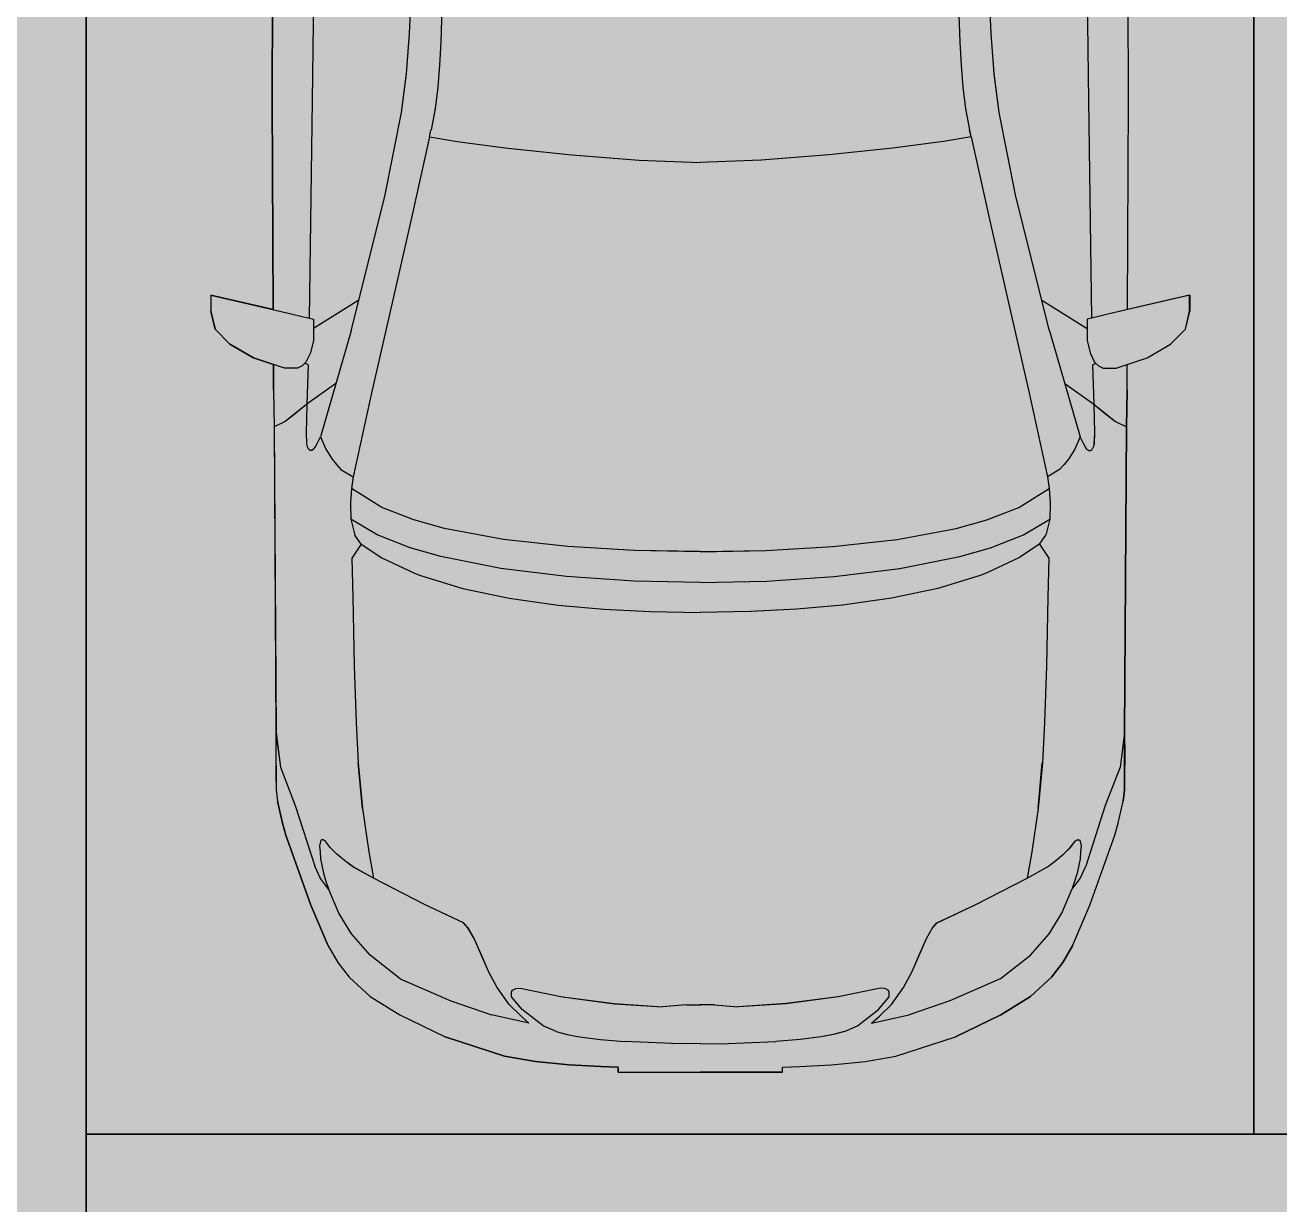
# Model space of a CAD drawing. Header units: millimetres. Extents: x -284281 to 1648660, y -821378 to -151356.
# Drawn here: x 175264 to 177948, y -270759 to -268236 of the extents above; entities that cross this region are included whole.
import ezdxf

# ---------------------------------------------------------------- set-up
doc = ezdxf.new("R2010")
doc.units = ezdxf.units.MM
doc.header["$MEASUREMENT"] = 0
for name, color, linetype in [('Cars', 7, 'Continuous'), ('Cotations - 1_100', 7, 'Continuous'), ('Extérieur - Environnement', 7, 'Continuous'), ('Sols_ Dalles', 7, 'Continuous')]:
    doc.layers.add(name, color=color, linetype=linetype)
doc.styles.add('STYLE_GENERE_2', font='arial.ttf')
doc.dimstyles.new('STYLE_GENERE__2', dxfattribs={"dimtxt": 250, "dimasz": 190, "dimexe": 0.18, "dimexo": 0.0625, "dimgap": 0, "dimtad": 1, "dimlfac": 0.001, "dimzin": 0, "dimdsep": 46, "dimtxsty": 'STYLE_GENERE_2', "dimblk": 'ARROWHEAD_6', "dimblk1": 'ARROWHEAD_6', "dimblk2": 'ARROWHEAD_6', "dimcen": 0.09, "dimse1": 1, "dimse2": 1, "dimclrd": 7, "dimclre": 7, "dimclrt": 7, "dimazin": 0, "dimtfac": 1, "dimtdec": 4, "dimtmove": 0, "dimatfit": 3, "dimfxl": 1, "dimtolj": 1, "dimtzin": 0, "dimarcsym": 0})

# ---------------------------------------------------------------- blocks, each defined once
blk = doc.blocks.new('Dalle_27_1', base_point=(175317, -265609.8))
at = {"layer": 'Sols_ Dalles', "linetype": 'Continuous', "lineweight": 0, "true_color": 0x2e271c}
blk.add_hatch(color=250, dxfattribs=at).paths.add_polyline_path([(175317, -265609.8, 0.414214), (173317, -267609.8), (173317, -273599, 0.415791), (175327.8, -275599), (194877.9, -275451.7, 0.414214), (196867.1, -273441), (196856.2, -271418.8, -0.001346), (196856.2, -271408), (196856.2, -267609.8), (196856.2, -267109.8, 0.414214), (195356.2, -265609.8), (190394.7, -265609.8), (190394.7, -270609.8), (190571.1, -270609.8), (190571.1, -267596.8), (195571.1, -267563.7), (195571.1, -271408), (195571.2, -271408, 0.001346), (195571.2, -271425.7), (195571.1, -271425.7), (195582, -273450.5), (175394.7, -273590.2), (175394.7, -271810.1), (175394.7, -270609.8), (175394.7, -265609.8)])
at = {"layer": 'Sols_ Dalles', "color": 250, "linetype": 'Continuous', "lineweight": 5, "true_color": 0x1f1f1f, "flags": 128}
blk.add_lwpolyline([(195582, -273450.5), (175394.7, -273590.2), (175394.7, -271810.1), (175394.7, -270609.8), (175394.7, -265609.8), (175317, -265609.8, 0.414214), (173317, -267609.8), (173317, -273599, 0.415791), (175327.8, -275599), (194877.9, -275451.7, 0.414214)], format="xyb", dxfattribs=at)
blk = doc.blocks.new('Dalle_28_1', base_point=(175394.7, -271810.1))
at = {"linetype": 'Continuous', "lineweight": 0, "true_color": 0x90b349}
blk.add_hatch(color=55, dxfattribs=at).paths.add_polyline_path([(175394.7, -271810.1), (175394.7, -273590.2), (195582, -273450.5), (195571.1, -271436.3), (195571.1, -271498.6), (190571.1, -271498.6), (190571.1, -270609.8), (188115.6, -270609.8), (187894.7, -270609.8), (185394.7, -270609.8), (182894.7, -270609.8), (180394.7, -270609.8), (177894.7, -270609.8), (175394.7, -270609.8)])
at = {"color": 7, "linetype": 'Continuous', "lineweight": 5, "flags": 128}
blk.add_lwpolyline([(175394.7, -271810.1), (175394.7, -273590.2), (195582, -273450.5), (195571.1, -271436.3), (195571.1, -271498.6), (190571.1, -271498.6), (190571.1, -270609.8), (188115.6, -270609.8), (187894.7, -270609.8), (185394.7, -270609.8), (182894.7, -270609.8), (180394.7, -270609.8), (177894.7, -270609.8), (175394.7, -270609.8)], close=True, dxfattribs=at)
blk = doc.blocks.new('Car 0025')
at = {"layer": 'Cars', "color": 7, "linetype": 'Continuous', "lineweight": 13}
for p, q in [((-836.8, 2545.3), (-843.3, 2088.2)), ((812.6, 2545.3), (819.1, 2088.2)), ((-926.9, 2522.7), (-928.9, 2089.8)), ((-928.9, 2089.8), (-926.9, 2522.7)), ((904.7, 2089.8), (902.7, 2522.7)), ((904.7, 2089.8), (902.7, 2522.7)), ((-634.8, 2231.6), (-630.6, 2324.2)), ((-564.1, 2317.3), (-567.9, 2213)), ((539.9, 2317.3), (543.8, 2213)), ((610.6, 2231.6), (606.4, 2324.2)), ((-640.9, 2145.4), (-634.8, 2231.6)), ((616.7, 2145.4), (610.6, 2231.6)), ((-567.9, 2213), (-570.5, 2163.8)), ((543.8, 2213), (546.3, 2163.8)), ((-570.5, 2163.8), (-574.3, 2116.7)), ((546.3, 2163.8), (550.1, 2116.7)), ((-652.1, 2062.2), (-640.9, 2145.4)), ((627.9, 2062.2), (616.7, 2145.4)), ((-574.3, 2116.7), (-580.1, 2070.5)), ((550.1, 2116.7), (555.9, 2070.5)), ((-928.9, 2089.8), (-926.4, 1640.4)), ((-926.4, 1640.4), (-928.9, 2089.8)), ((-843.3, 2088.2), (-849.7, 1622.1)), ((-580.1, 2070.5), (-588.5, 2025.1)), ((555.9, 2070.5), (564.3, 2025.1)), ((819.1, 2088.2), (825.5, 1622.1)), ((902.2, 1640.4), (904.7, 2089.8)), ((902.2, 1640.4), (904.7, 2089.8)), ((-687.5, 1882.8), (-652.1, 2062.2)), ((663.3, 1882.8), (627.9, 2062.2)), ((-591.8, 2010.3), (-588.8, 2024.6)), ((-588.8, 2024.6), (-588.4, 2025.3)), ((564.6, 2024.6), (564.2, 2025.3)), ((567.6, 2010.3), (564.6, 2024.6)), ((-591.8, 2010.3), (-632, 1830.3)), ((-591.8, 2010.3), (-532.9, 2000.2)), ((-532.9, 2000.2), (-424.2, 1986.1)), ((508.7, 2000.2), (400, 1986.1)), ((567.6, 2010.3), (508.7, 2000.2)), ((567.6, 2010.3), (607.8, 1830.3)), ((-424.2, 1986.1), (-287.2, 1971.5)), ((-287.2, 1971.5), (-142.7, 1960.1)), ((-142.7, 1960.1), (-12.1, 1955.6)), ((118.5, 1960.1), (-12.1, 1955.6)), ((263, 1971.5), (118.5, 1960.1)), ((400, 1986.1), (263, 1971.5)), ((-759.7, 1595.1), (-687.5, 1882.8)), ((735.5, 1595.1), (663.3, 1882.8)), ((-632, 1830.3), (-674.2, 1645.7)), ((607.8, 1830.3), (650, 1645.7)), ((-926.4, 1640.4), (-1059.8, 1671.2)), ((-1059.8, 1671.2), (-1059.8, 1636.9)), ((-1059.8, 1671.2), (-887.7, 1631.5)), ((-1059.8, 1671.2), (-1059.8, 1636.9)), ((1035.6, 1671.2), (863.5, 1631.5)), ((1035.6, 1671.2), (902.2, 1640.4)), ((1035.6, 1636.9), (1035.6, 1671.2)), ((1035.6, 1671.2), (1035.6, 1636.9)), ((-743.3, 1660.3), (-840.5, 1599.8)), ((-674.2, 1645.7), (-715.3, 1465.4)), ((650, 1645.7), (691.1, 1465.4)), ((719.1, 1660.3), (816.3, 1599.8)), ((-1059.8, 1636.9), (-1050.9, 1598.8)), ((-1050.9, 1598.8), (-1059.8, 1636.9)), ((-887.7, 1631.5), (-864.6, 1626)), ((-864.6, 1626), (-840.5, 1619.8)), ((-840.5, 1619.8), (-840.5, 1574.6)), ((840.4, 1626), (816.3, 1619.8)), ((816.3, 1619.8), (816.3, 1574.6)), ((863.5, 1631.5), (840.4, 1626)), ((1026.7, 1598.8), (1035.6, 1636.9)), ((1026.7, 1598.8), (1035.6, 1636.9)), ((-1050.9, 1598.8), (-1019.1, 1566.8)), ((-1019.1, 1566.8), (-1050.9, 1598.8)), ((-759.7, 1595.1), (-825.1, 1368)), ((735.5, 1595.1), (800.9, 1368)), ((994.9, 1566.8), (1026.7, 1598.8)), ((994.9, 1566.8), (1026.7, 1598.8)), ((-1019.1, 1566.8), (-968.5, 1537.3)), ((-968.5, 1537.3), (-1019.1, 1566.8)), ((-840.5, 1574.6), (-846.5, 1548.1)), ((816.3, 1574.6), (822.3, 1548.1)), ((944.3, 1537.3), (994.9, 1566.8)), ((944.3, 1537.3), (994.9, 1566.8)), ((-968.5, 1537.3), (-926, 1523.1)), ((-902.5, 1515.3), (-968.5, 1537.3)), ((-846.5, 1548.1), (-856.3, 1528)), ((822.3, 1548.1), (832.1, 1528)), ((878.3, 1515.3), (944.3, 1537.3)), ((901.8, 1523.1), (944.3, 1537.3)), ((-926, 1523.1), (-925.7, 1467.7)), ((-925.7, 1467.7), (-926, 1523.1)), ((-874.6, 1515.3), (-902.5, 1515.3)), ((-864.4, 1520.4), (-874.6, 1515.3)), ((-856.3, 1528), (-864.4, 1520.4)), ((-851.4, 1522.3), (-858.6, 1525.8)), ((-851.4, 1522.3), (-854.4, 1437.8)), ((827.2, 1522.3), (834.4, 1525.8)), ((827.2, 1522.3), (830.2, 1437.8)), ((832.1, 1528), (840.2, 1520.4)), ((840.2, 1520.4), (850.4, 1515.3)), ((850.4, 1515.3), (878.3, 1515.3)), ((901.5, 1467.7), (901.8, 1523.1)), ((901.5, 1467.7), (901.8, 1523.1)), ((-792.3, 1482), (-854.4, 1437.8)), ((768.1, 1482), (830.2, 1437.8)), ((-925.7, 1467.7), (-924.7, 1389.7)), ((-925.7, 1467.7), (-924.7, 1389.7)), ((-715.3, 1465.4), (-755.5, 1282.4)), ((691.1, 1465.4), (731.3, 1282.4)), ((900.5, 1389.7), (901.5, 1467.7)), ((901.5, 1467.7), (900.5, 1389.7)), ((-854.4, 1437.8), (-879.3, 1417.7)), ((-854.4, 1437.8), (-856.2, 1376.4)), ((830.2, 1437.8), (855.1, 1417.7)), ((830.2, 1437.8), (832, 1376.4)), ((-900.9, 1401.3), (-924.7, 1389.7)), ((-879.3, 1417.7), (-900.9, 1401.3)), ((855.1, 1417.7), (876.7, 1401.3)), ((876.7, 1401.3), (900.5, 1389.7)), ((-924.7, 1389.7), (-920.5, 734.5)), ((-924.7, 1389.7), (-920.5, 734.5)), ((-856.2, 1376.4), (-855, 1353.4)), ((832, 1376.4), (830.8, 1353.4)), ((896.3, 734.5), (900.5, 1389.7)), ((900.5, 1389.7), (896.3, 734.5)), ((-855, 1353.4), (-853.9, 1347.6)), ((-853.9, 1347.6), (-851, 1342)), ((-839.9, 1341.4), (-836.8, 1345.8)), ((-836.8, 1345.8), (-832.5, 1354)), ((-832.4, 1354), (-825.1, 1368)), ((-825.1, 1368), (-813.7, 1341.5)), ((800.9, 1368), (789.5, 1341.5)), ((808.2, 1354), (800.9, 1368)), ((812.6, 1345.8), (808.3, 1354)), ((815.7, 1341.4), (812.6, 1345.8)), ((829.7, 1347.6), (826.8, 1342)), ((830.8, 1353.4), (829.7, 1347.6)), ((-847.5, 1338.9), (-851, 1342)), ((-843.8, 1338.8), (-847.5, 1338.9)), ((-839.9, 1341.4), (-843.8, 1338.8)), ((-813.7, 1341.5), (-800.3, 1320)), ((-800.3, 1320), (-791.1, 1308.8)), ((776.1, 1320), (766.9, 1308.8)), ((789.5, 1341.5), (776.1, 1320)), ((815.7, 1341.4), (819.6, 1338.8)), ((819.6, 1338.8), (823.3, 1338.9)), ((823.3, 1338.9), (826.8, 1342)), ((-791.1, 1308.8), (-781.4, 1298.4)), ((-781.4, 1298.4), (-755.5, 1282.4)), ((757.2, 1298.4), (731.3, 1282.4)), ((766.9, 1308.8), (757.2, 1298.4)), ((-755.5, 1282.4), (-758.8, 1257.5)), ((-755.5, 1282.4), (-755.5, 1282.4)), ((731.3, 1282.4), (734.6, 1257.5)), ((731.3, 1282.4), (731.3, 1282.4)), ((-758.8, 1257.5), (-760.9, 1227.1)), ((-694, 1217.1), (-758.8, 1257.5)), ((669.8, 1217.1), (734.6, 1257.5)), ((734.6, 1257.5), (736.7, 1227.1)), ((-760.9, 1227.1), (-760.1, 1191.7)), ((-625.2, 1190.8), (-694, 1217.1)), ((601, 1190.8), (669.8, 1217.1)), ((736.7, 1227.1), (735.9, 1191.7)), ((-703.8, 1158.5), (-760.1, 1191.7)), ((-760.1, 1191.7), (-751.8, 1158)), ((-560.1, 1172.1), (-625.2, 1190.8)), ((535.9, 1172.1), (601, 1190.8)), ((679.6, 1158.5), (735.9, 1191.7)), ((735.9, 1191.7), (727.6, 1158)), ((-751.8, 1158), (-751.8, 1158)), ((-738.5, 1138.6), (-751.8, 1158)), ((-633.6, 1130.9), (-703.8, 1158.5)), ((-433.8, 1148.7), (-560.1, 1172.1)), ((409.6, 1148.7), (535.9, 1172.1)), ((609.4, 1130.9), (679.6, 1158.5)), ((714.3, 1138.6), (727.6, 1158)), ((727.6, 1158), (727.6, 1158)), ((-738.5, 1138.6), (-758, 1108.3)), ((-738.5, 1138.6), (-738.5, 1138.6)), ((-738.5, 1138.6), (-693.9, 1108.9)), ((-567.9, 1112.1), (-633.6, 1130.9)), ((-295.6, 1133.3), (-433.8, 1148.7)), ((-152.7, 1124.9), (-295.6, 1133.3)), ((128.5, 1124.9), (271.4, 1133.3)), ((271.4, 1133.3), (409.6, 1148.7)), ((543.7, 1112.1), (609.4, 1130.9)), ((714.3, 1138.6), (669.7, 1108.9)), ((714.3, 1138.6), (714.3, 1138.6)), ((714.3, 1138.6), (733.8, 1108.3)), ((-758, 1108.3), (-755.8, 1024.9)), ((-693.9, 1108.9), (-624, 1076.3)), ((-439.5, 1086.6), (-567.9, 1112.1)), ((-12.1, 1122.4), (-152.7, 1124.9)), ((-12.1, 1122.4), (128.5, 1124.9)), ((415.3, 1086.6), (543.7, 1112.1)), ((669.7, 1108.9), (599.8, 1076.3)), ((733.8, 1108.3), (731.7, 1024.9)), ((-624, 1076.3), (-610.9, 1071.4)), ((-298.8, 1069.2), (-439.5, 1086.6)), ((274.6, 1069.2), (415.3, 1086.6)), ((599.8, 1076.3), (586.8, 1071.4)), ((-610.9, 1071.4), (-520.4, 1043.6)), ((-154, 1059.4), (-298.8, 1069.2)), ((-12.1, 1056.3), (-154, 1059.4)), ((-12.1, 1056.3), (129.8, 1059.4)), ((129.8, 1059.4), (274.6, 1069.2)), ((586.8, 1071.4), (496.2, 1043.6)), ((-755.8, 1025), (-753.2, 878.1)), ((-755.8, 1024.9), (-755.8, 1024.9)), ((-520.4, 1043.6), (-421.4, 1022.7)), ((-421.4, 1022.7), (-316.5, 1007.9)), ((397.2, 1022.7), (292.3, 1007.9)), ((496.2, 1043.6), (397.2, 1022.7)), ((731.7, 1025), (729, 878.1)), ((731.6, 1024.9), (731.6, 1024.9)), ((-316.5, 1007.9), (-218.5, 999.1)), ((-218.5, 999.1), (-119.9, 994.1)), ((-119.9, 994.1), (-12.1, 992.4)), ((95.7, 994.1), (-12.1, 992.4)), ((194.3, 999.1), (95.7, 994.1)), ((292.3, 1007.9), (194.3, 999.1)), ((-753.2, 878.1), (-748.9, 756.7)), ((729, 878.1), (724.7, 756.7)), ((-748.9, 756.7), (-744.4, 670.1)), ((724.7, 756.7), (720.2, 670.1)), ((-920.5, 734.5), (-920.6, 683.7)), ((-920.5, 734.5), (-920.6, 683.7)), ((-920.5, 734.5), (-910.7, 661.1)), ((896.3, 734.5), (886.5, 661.1)), ((896.4, 683.7), (896.3, 734.5)), ((896.3, 734.5), (896.4, 683.7)), ((-920.6, 683.7), (-920.5, 645.6)), ((-920.6, 683.7), (-920.5, 645.6)), ((896.3, 645.6), (896.4, 683.7)), ((896.4, 683.7), (896.3, 645.6)), ((-920.5, 645.6), (-920, 612.5)), ((-920.5, 645.6), (-920, 612.5)), ((-910.7, 661.1), (-879.2, 578.8)), ((-744.4, 670.2), (-735.6, 572.8)), ((-735.6, 572.8), (-744.3, 670.1)), ((720.2, 670.2), (711.4, 572.8)), ((711.4, 572.8), (720.1, 670.1)), ((886.5, 661.1), (855, 578.8)), ((895.8, 612.5), (896.3, 645.6)), ((896.3, 645.6), (895.8, 612.5)), ((-899.6, 632.1), (-899.5, 631.1)), ((875.4, 632.1), (875.3, 631.1)), ((-920, 612.5), (-917.2, 588.4)), ((-920, 612.5), (-917.2, 588.4)), ((893, 588.4), (895.8, 612.5)), ((895.8, 612.5), (893, 588.4)), ((-917.2, 588.4), (-906.8, 541)), ((-906.8, 541), (-917.2, 588.4)), ((-879.2, 578.8), (-837.6, 449.2)), ((-735.6, 572.8), (-722, 479.6)), ((711.4, 572.8), (697.8, 479.6)), ((855, 578.8), (813.4, 449.2)), ((882.6, 541), (893, 588.4)), ((882.6, 541), (893, 588.4)), ((-906.8, 541), (-899.8, 515.5)), ((-899.8, 515.5), (-906.8, 541)), ((875.6, 515.5), (882.6, 541)), ((875.6, 515.5), (882.6, 541)), ((-899.8, 515.5), (-846, 365.6)), ((-846, 365.6), (-899.8, 515.5)), ((821.8, 365.6), (875.6, 515.5)), ((821.8, 365.6), (875.6, 515.5)), ((-824.6, 504.7), (-827.3, 493)), ((-827.3, 493), (-826, 479.9)), ((-820.1, 506), (-824.6, 504.7)), ((-815.2, 503.8), (-820.1, 506)), ((-804.3, 489.5), (-815.2, 503.8)), ((-790.7, 476), (-804.3, 489.5)), ((766.5, 476), (780.1, 489.5)), ((780.1, 489.5), (791, 503.8)), ((791, 503.8), (795.9, 506)), ((795.9, 506), (800.4, 504.7)), ((800.4, 504.7), (803.1, 493)), ((803.1, 493), (801.8, 479.9)), ((-826, 479.9), (-825, 465)), ((-825, 465), (-819.1, 434.2)), ((-773.6, 461.2), (-790.7, 476)), ((-755.7, 447.9), (-773.6, 461.2)), ((-722, 479.6), (-711.7, 423.4)), ((697.8, 479.6), (687.5, 423.4)), ((731.5, 447.9), (749.4, 461.2)), ((749.4, 461.2), (766.5, 476)), ((800.8, 465), (794.9, 434.2)), ((801.8, 479.9), (800.8, 465)), ((-825.2, 422.9), (-837.6, 449.2)), ((-819.1, 434.2), (-812.8, 414.4)), ((-711.7, 423.4), (-755.7, 447.9)), ((687.5, 423.4), (731.5, 447.9)), ((794.9, 434.2), (788.6, 414.4)), ((801, 422.9), (813.4, 449.2)), ((-814.8, 408.3), (-825.2, 422.9)), ((-807.5, 399), (-814.8, 408.3)), ((-812.8, 414.4), (-807.5, 399)), ((-602.3, 367), (-711.7, 423.4)), ((578.1, 367), (687.5, 423.4)), ((788.6, 414.4), (783.3, 399)), ((783.3, 399), (790.6, 408.3)), ((790.6, 408.3), (801, 422.9)), ((-786.3, 348.7), (-807.5, 399)), ((762.1, 348.7), (783.3, 399)), ((-846, 365.6), (-808.7, 278.6)), ((-808.7, 278.6), (-846, 365.6)), ((-518.8, 327.9), (-602.3, 367)), ((494.6, 327.9), (578.1, 367)), ((784.5, 278.6), (821.8, 365.6)), ((784.5, 278.6), (821.8, 365.6)), ((-759.1, 304.4), (-786.3, 348.7)), ((-509.5, 317.5), (-518.8, 327.9)), ((485.3, 317.5), (494.6, 327.9)), ((734.9, 304.4), (762.1, 348.7)), ((-718.8, 259), (-759.1, 304.4)), ((-496.3, 294.8), (-509.5, 317.5)), ((472.1, 294.8), (485.3, 317.5)), ((694.6, 259), (734.9, 304.4)), ((-808.7, 278.6), (-788.2, 243.2)), ((-808.7, 278.6), (-788.2, 243.2)), ((-480.1, 257), (-496.3, 294.8)), ((455.9, 257), (472.1, 294.8)), ((764, 243.2), (784.5, 278.6)), ((784.5, 278.6), (764, 243.2)), ((-788.2, 243.2), (-764, 211.8)), ((-788.2, 243.2), (-764, 211.8)), ((-654.4, 208.3), (-718.8, 259)), ((-465.1, 222.6), (-480.1, 257)), ((440.9, 222.6), (455.9, 257)), ((630.2, 208.3), (694.6, 259)), ((739.8, 211.8), (764, 243.2)), ((764, 243.2), (739.8, 211.8)), ((-447.3, 189.6), (-465.1, 222.6)), ((423.1, 189.6), (440.9, 222.6)), ((-764, 211.8), (-719, 170.5)), ((-764, 211.8), (-719, 170.5)), ((-654.4, 208.3), (-546.4, 161.2)), ((-421.5, 153.3), (-447.3, 189.6)), ((397.3, 153.3), (423.1, 189.6)), ((630.2, 208.3), (522.2, 161.2)), ((694.8, 170.5), (739.8, 211.8)), ((739.8, 211.8), (694.8, 170.5)), ((-719, 170.5), (-655.3, 130.9)), ((-719, 170.5), (-655.3, 130.9)), ((-546.4, 161.2), (-459.2, 131.1)), ((-416.6, 180.1), (-414.1, 184)), ((-416.4, 169.3), (-416.6, 180.1)), ((-393.4, 142.5), (-416.4, 169.3)), ((-414.1, 184), (-406.9, 187.6)), ((-406.9, 187.6), (-398, 187.9)), ((-398, 187.9), (-307.1, 169.4)), ((-307.1, 169.4), (-196.1, 155)), ((282.9, 169.4), (171.9, 155)), ((373.8, 187.9), (282.9, 169.4)), ((369.2, 142.5), (392.2, 169.3)), ((382.7, 187.6), (373.8, 187.9)), ((389.9, 184), (382.7, 187.6)), ((392.4, 180.1), (389.9, 184)), ((392.2, 169.3), (392.4, 180.1)), ((522.2, 161.2), (435, 131.1)), ((631.1, 130.9), (694.8, 170.5)), ((694.8, 170.5), (631.1, 130.9)), ((-395.7, 128), (-421.5, 153.3)), ((-348.6, 107.3), (-393.4, 142.5)), ((-196.1, 155), (-92.9, 148.1)), ((-41.8, 152.8), (-92.9, 148.1)), ((-41.8, 152.8), (-11.3, 152.8)), ((17.6, 152.8), (-12.9, 152.8)), ((17.6, 152.8), (68.7, 148.1)), ((171.9, 155), (68.7, 148.1)), ((324.4, 107.3), (369.2, 142.5)), ((371.5, 128), (397.3, 153.3)), ((-655.3, 130.9), (-558.5, 84.1)), ((-655.3, 130.9), (-558.5, 84.1)), ((-378.9, 113.2), (-459.2, 131.1)), ((-378.9, 113.2), (-395.7, 128)), ((354.7, 113.2), (435, 131.1)), ((354.7, 113.2), (371.5, 128)), ((534.3, 84.1), (631.1, 130.9)), ((631.1, 130.9), (534.3, 84.1)), ((-558.5, 84.1), (-431, 42.5)), ((-431, 42.5), (-558.5, 84.1)), ((-320.4, 95.1), (-348.6, 107.3)), ((-320.4, 95.1), (-296.9, 89)), ((-296.9, 89), (-270.9, 84)), ((-270.9, 84), (-226, 78.1)), ((246.7, 84), (201.8, 78.1)), ((272.7, 89), (246.7, 84)), ((296.3, 95.1), (272.7, 89)), ((296.3, 95.1), (324.4, 107.3)), ((406.8, 42.5), (534.3, 84.1)), ((406.8, 42.5), (534.3, 84.1)), ((-226, 78.1), (-174.1, 74.2)), ((-54.7, 69.2), (-174.1, 74.2)), ((-73.2, 69.9), (-72.6, 69.9)), ((-12.1, 69.6), (-54.7, 69.2)), ((-12.1, 69.6), (30.5, 69.2)), ((30.5, 69.2), (149.9, 74.2)), ((49, 69.9), (48.4, 69.9)), ((201.8, 78.1), (149.9, 74.2)), ((-431, 42.5), (-364.7, 30.9)), ((-364.7, 30.9), (-431, 42.5)), ((-364.7, 30.9), (-293.1, 24.3)), ((-293.1, 24.3), (-364.7, 30.9)), ((268.9, 24.3), (340.5, 30.9)), ((268.9, 24.3), (340.5, 30.9)), ((340.5, 30.9), (406.8, 42.5)), ((340.5, 30.9), (406.8, 42.5)), ((-293.1, 24.3), (-225.1, 20.2)), ((-225.1, 20.2), (-293.1, 24.3)), ((-225.1, 20.2), (-187.9, 19.2)), ((-187.9, 19.2), (-225.1, 20.2)), ((-187.9, 19.2), (-187.9, 8.3)), ((-187.9, 8.3), (-187.9, 19.2)), ((-187.9, 8.3), (163.7, 8.3)), ((-187.9, 8.3), (-12.1, 8.3)), ((163.7, 8.3), (-12.1, 8.3)), ((163.7, 19.2), (200.9, 20.2)), ((163.7, 19.2), (200.9, 20.2)), ((163.7, 8.3), (163.7, 19.2)), ((163.7, 8.3), (163.7, 19.2)), ((200.9, 20.2), (268.9, 24.3)), ((200.9, 20.2), (268.9, 24.3))]:
    blk.add_line(p, q, dxfattribs=at)
blk = doc.blocks.new('*D549')
at = {"layer": 'Cotations - 1_100', "color": 7, "linetype": 'Continuous', "lineweight": 5, "transparency": 16777216}
for p, q in [((170588.6, -259410.6), (170588.6, -259260.6)), ((170688.6, -259510.6), (170488.6, -259310.6)), ((170776.1, -259410.6), (170401.1, -259410.6)), ((170588.6, -271829.4), (170588.6, -259410.6)), ((170488.6, -271729.4), (170688.6, -271929.4)), ((170776.1, -271829.4), (170401.1, -271829.4)), ((170588.6, -271979.4), (170588.6, -271829.4))]:
    blk.add_line(p, q, dxfattribs=at)
at = {"layer": 'Cotations - 1_100', "color": 7, "lineweight": 5, "transparency": 16777216, "insert": (170538.6, -266047.4), "char_height": 250, "attachment_point": 7, "rotation": 90, "style": 'STYLE_GENERE_2'}
blk.add_mtext('\\A1;{\\pql;\\fArial|b0|i0|c0|p38;12,42}', dxfattribs=at)
blk = doc.blocks.new('ARROWHEAD_6')
at = {"color": 0, "linetype": 'Continuous', "lineweight": 0}
for p, q in [((-0.5, -0.5), (0.5, 0.5)), ((0, 0), (-1, 0))]:
    blk.add_line(p, q, dxfattribs=at)

msp = doc.modelspace()

# ---------------------------------------------------------------- hatches: boundary and pattern name
at = {"linetype": 'Continuous', "lineweight": 0, "true_color": 0x6f6f6f}
h = msp.add_hatch(color=8, dxfattribs=at)
h.paths.add_polyline_path([(141848.4421, -295062.57111), (269220.82107, -293826.86817), (269220.82107, -270902.73426), (268763.04853, -270902.73426), (254213.59981, -271040.57524), (254213.59981, -163437.63526), (153156.19977, -163437.63526), (153156.19977, -271040.57524), (153182.9625, -271040.57014), (153183.14559, -272000.51417, -0.4094273642), (149183.68145, -275935.04226), (141848.4421, -275935.04226)])
h.paths.add_polyline_path([(158435.58359, -260639.95299), (155145.58359, -260639.95299), (155145.58359, -248364.9528), (155145.58359, -243089.97435), (155145.58359, -242189.97435), (158435.58359, -242189.97435)], flags=0)
h.paths.add_polyline_path([(161503.43335, -171995.57011), (161503.43335, -193810.57122), (161503.43335, -230015.57011), (161503.43335, -260810.57129), (196775.04197, -260810.57129), (196775.04197, -222495.57011), (186955.54197, -222495.57011), (186955.54197, -218295.57011), (196754.55038, -218295.57011), (196754.55038, -208495.57004), (196754.55038, -204495.57011), (193355.54197, -204495.57011), (193355.54197, -195161.53481), (195576.03357, -195161.53481), (195576.03357, -189810.57129), (217850.06795, -189810.57129), (217850.06795, -262266.88531), (245610.04479, -262266.88531), (245610.04479, -253395.57129), (245626.03357, -253395.57129), (246426.03357, -253395.57129), (247826.03357, -253395.57129), (247826.03357, -248005.57129), (247826.03357, -246605.57129), (245626.03357, -246605.57129), (245610.04479, -246605.57129), (245610.04479, -171995.57011), (212806.27958, -171995.57011)], flags=0)
h.paths.add_polyline_path([(162737.04244, -269433.91257, -0.0903186603), (162858.77258, -268727.62319, -0.2014487277), (163912.63869, -267592.73981, -0.1042114453), (164718.00561, -267415.05524), (165317.97869, -267409.37112, -0.1040446075), (166125.35422, -267571.24421, -0.2382554567), (167284.25653, -268953.31764, -0.0551886218), (167336.83602, -269390.33428), (167338.93075, -269611.43843), (167351.04633, -270890.26697), (167092.5827, -271892.76052, -0.2679491924), (165370.08316, -272909.1243), (164770.11009, -272914.80843, -0.1937174639), (163379.25202, -272370.18517, -0.0705687558), (163028.66346, -271931.26196, -0.1316524976), (162751.25276, -270933.84526)], flags=0)
h.paths.add_polyline_path([(175327.75206, -275599.00212, -0.4157910988), (173316.98603, -273599.0311), (173316.98603, -273452.05237), (173330.48786, -267377.82411, -0.3805567013), (175316.98603, -265609.82626), (175394.71409, -265609.82626), (175394.71409, -270609.82626), (190394.71409, -270609.82626), (190394.71409, -265609.82626), (195356.19118, -265609.82626, -0.4142135624), (196856.19118, -267109.82626), (196856.19118, -273660.69924, -0.3455016121), (195137.28541, -275433.43196)], flags=0)
h.paths.add_polyline_path([(205510.09252, -271504.08297, -0.1344739343), (205230.94767, -270484.93746), (205230.94767, -268984.93746, -0.4142135624), (207230.94767, -266984.93746), (207830.94767, -266984.93746, -0.4142135624), (209830.94767, -268984.93746), (209830.94767, -270484.93746, -0.1288203455), (209574.03043, -271465.58136, -0.2709362909), (207830.94767, -272484.93746), (207230.94767, -272484.93746, -0.2649799965)], flags=0)
h.paths.add_polyline_path([(217862.68721, -273329.32486), (217869.94938, -267730.33623, -0.0985615086), (218100.71805, -266943.72092), (218117.68082, -266951.54513, -0.2588490016), (219955.479, -265605.82722), (219953.14148, -265587.29374), (220637.56856, -265587.29374), (220637.56856, -265687.29374), (220637.56856, -270687.29374), (250537.56856, -270687.29374), (250537.56856, -265687.29374), (252208.00356, -265687.29374), (254186.29382, -265687.29374), (254186.29382, -267687.29374), (254186.29382, -271062.25464, 0.001345761), (254186.3228, -271073.02067), (254197.20856, -273095.23292, -0.4142135624), (252208.00356, -275105.96997), (243484.53401, -275105.96997, -0.0051889555), (243431.43827, -275116.10287), (235447.992, -275196.19066), (220071.01237, -275253.23979, -0.3865533313), (217873.0891, -273475.38502, -0.0251892193)], flags=0)
at = {"linetype": 'Continuous', "lineweight": 0, "true_color": 0x90b349}
msp.add_hatch(color=55, dxfattribs=at).paths.add_polyline_path([(175394.71409, -271810.11543), (175394.71409, -273590.23861), (195581.99061, -273450.48842), (195571.1483, -271436.34552), (195571.1483, -271563.70769), (190571.1483, -271563.70769), (190571.1483, -270609.82626), (188115.56926, -270609.82626), (187894.71409, -270609.82626), (185394.71409, -270609.82626), (182894.71409, -270609.82626), (180394.71409, -270609.82626), (177894.71409, -270609.82626), (175394.71409, -270609.82626)])
at = {"layer": 'Sols_ Dalles', "linetype": 'Continuous', "lineweight": 0, "true_color": 0x2e271c}
msp.add_hatch(color=250, dxfattribs=at).paths.add_polyline_path([(173316.98603, -273599.0311, 0.4157910988), (175327.75206, -275599.00212), (194877.90091, -275451.7323, 0.4142135624), (196867.10591, -273440.99525), (196856.22015, -271418.783), (196856.22015, -271563.70769), (195571.8339, -271563.70769), (195581.99061, -273450.48842), (175394.71409, -273590.2317), (175394.71409, -271810.11543), (175394.71409, -271796.27354), (174332.38443, -271810.11543), (174328.47584, -271510.14089), (175394.71409, -271496.24807), (175394.71409, -270609.82626), (175394.71409, -265609.82626), (175316.98603, -265609.82626, 0.4142135624), (173316.98603, -267609.82626)])

# ---------------------------------------------------------------- linework, layer by layer
at = {"color": 9, "linetype": 'Continuous', "lineweight": 5}
msp.add_lwpolyline([(173316.98603, -273452.05237), (173316.98603, -273599.0311, 0.4157910988), (175327.75206, -275599.00212), (195137.28541, -275433.43196, 0.3455016121), (196856.19118, -273660.69924), (196856.19118, -267109.82626, 0.4142135624), (195356.19118, -265609.82626), (190394.71409, -265609.82626), (190394.71409, -270609.82626), (175394.71409, -270609.82626), (175394.71409, -265609.82626), (175316.98603, -265609.82626, 0.3805567013), (173330.48786, -267377.82411)], format="xyb", close=True, dxfattribs=at)
at = {"color": 255, "linetype": 'Continuous', "lineweight": 5, "flags": 128}
for points in [[(175394.71409, -265609.82626), (175394.71409, -270609.82626), (177894.71409, -270609.82626), (177894.71409, -265609.82626)], [(177894.71409, -265609.82626), (177894.71409, -270609.82626), (180394.71409, -270609.82626), (180394.71409, -265609.82626)]]:
    msp.add_lwpolyline(points, close=True, dxfattribs=at)
for points in [[(175394.71409, -265609.82626), (175394.71409, -270609.82626)], [(177894.71409, -265609.82626), (177894.71409, -270609.82626)], [(177894.71409, -270609.82626), (177894.71409, -265609.82626)], [(175394.71409, -270609.82626), (177894.71409, -270609.82626)], [(177894.71409, -270609.82626), (180394.71409, -270609.82626)]]:
    msp.add_lwpolyline(points, dxfattribs=at)
at = {"color": 7, "linetype": 'Continuous', "lineweight": 5}
msp.add_lwpolyline([(175394.71409, -271810.11543), (175394.71409, -273590.23861), (195581.99061, -273450.48842), (195571.1483, -271436.34552), (195571.1483, -271563.70769), (190571.1483, -271563.70769), (190571.1483, -270609.82626), (188115.56926, -270609.82626), (187894.71409, -270609.82626), (185394.71409, -270609.82626), (182894.71409, -270609.82626), (180394.71409, -270609.82626), (177894.71409, -270609.82626), (175394.71409, -270609.82626)], close=True, dxfattribs=at)
at = {"layer": 'Extérieur - Environnement', "color": 7, "linetype": 'Continuous', "lineweight": 13}
for p, q in [((175884.81151, -267940.51339), (175878.37273, -268397.6668)), ((177534.25746, -267940.51339), (177540.69625, -268397.6668)), ((175794.71891, -267963.17852), (175792.75067, -268396.05685)), ((175792.75067, -268396.05685), (175794.71891, -267963.17852)), ((177626.3183, -268396.05685), (177624.35007, -267963.17852)), ((177626.3183, -268396.05685), (177624.35007, -267963.17852)), ((176086.81025, -268254.24976), (176091.0047, -268161.6257)), ((176157.52054, -268168.583), (176153.68383, -268272.86854)), ((177261.54844, -268168.583), (177265.38514, -268272.86854)), ((177332.25873, -268254.24976), (177328.06427, -268161.6257)), ((176080.71101, -268340.40174), (176086.81025, -268254.24976)), ((176153.68422, -268272.86094), (176151.15006, -268322.03734)), ((177265.38475, -268272.86094), (177267.91891, -268322.03734)), ((177338.35797, -268340.40174), (177332.25873, -268254.24976)), ((176151.1509, -268322.02117), (176147.3525, -268369.17214)), ((177267.91808, -268322.02117), (177271.71647, -268369.17214)), ((176069.56498, -268423.65349), (176080.71101, -268340.40174)), ((177349.504, -268423.65349), (177338.35797, -268340.40174)), ((176147.35432, -268369.14957), (176141.53137, -268415.39238)), ((177271.71466, -268369.14957), (177277.5376, -268415.39238)), ((175792.75067, -268396.05685), (175795.2289, -268845.44121)), ((175795.2289, -268845.44121), (175792.75067, -268396.05685)), ((175878.37309, -268397.6668), (175871.92558, -268863.71449)), ((177540.69589, -268397.6668), (177547.14339, -268863.71449)), ((177623.84008, -268845.44121), (177626.3183, -268396.05685)), ((177623.84008, -268845.44121), (177626.3183, -268396.05685)), ((176034.14867, -268603.0402), (176069.56498, -268423.65349)), ((176141.53137, -268415.39238), (176133.10071, -268460.76007)), ((177277.5376, -268415.39238), (177285.96827, -268460.76007)), ((177384.9203, -268603.0402), (177349.504, -268423.65349)), ((176129.80077, -268475.56552), (176132.87927, -268461.24977)), ((176132.87927, -268461.24977), (176133.18669, -268460.56992)), ((177286.1897, -268461.24977), (177285.88229, -268460.56992)), ((177289.2682, -268475.56552), (177286.1897, -268461.24977)), ((176129.80077, -268475.56552), (176089.64282, -268655.52589)), ((176129.80077, -268475.56552), (176188.77113, -268485.62843)), ((176188.77113, -268485.62843), (176297.3877, -268499.78584)), ((177230.29784, -268485.62843), (177121.68128, -268499.78584)), ((177289.2682, -268475.56552), (177230.29784, -268485.62843)), ((177289.2682, -268475.56552), (177329.42616, -268655.52589)), ((176297.3877, -268499.78584), (176434.47221, -268514.38407)), ((176434.47221, -268514.38407), (176578.91684, -268525.77115)), ((176984.59677, -268514.38407), (176840.15214, -268525.77115)), ((177121.68128, -268499.78584), (176984.59677, -268514.38407)), ((176578.91684, -268525.77115), (176709.53449, -268530.29402)), ((176840.15214, -268525.77115), (176709.53449, -268530.29402)), ((175961.94878, -268890.78341), (176034.14867, -268603.0402)), ((177457.1202, -268890.78341), (177384.9203, -268603.0402)), ((176089.64282, -268655.52589), (176047.46287, -268840.11737)), ((177329.42616, -268655.52589), (177371.60611, -268840.11737)), ((175795.2289, -268845.44121), (175661.85674, -268814.64059)), ((175661.85674, -268814.64059), (175661.85674, -268848.92946)), ((175661.85674, -268814.64059), (175833.89178, -268854.36992)), ((175661.85674, -268814.64059), (175661.85674, -268848.92946)), ((177757.21224, -268814.64059), (177585.17719, -268854.36992)), ((177757.21224, -268814.64059), (177623.84008, -268845.44121)), ((177757.21224, -268848.92946), (177757.21224, -268814.64059)), ((177757.21224, -268814.64059), (177757.21224, -268848.92946)), ((175978.32302, -268825.52601), (175881.14119, -268886.01052)), ((176047.46287, -268840.11737), (176006.31268, -269020.4073)), ((177371.60611, -268840.11737), (177412.7563, -269020.4073)), ((177440.74595, -268825.52601), (177537.92779, -268886.01052)), ((175661.85674, -268848.92946), (175670.71691, -268887.06107)), ((175670.71691, -268887.06107), (175661.85674, -268848.92946)), ((175833.89178, -268854.36992), (175857.02084, -268859.87405)), ((175857.02084, -268859.87405), (175881.14119, -268866.08904)), ((175881.14119, -268866.08904), (175881.14119, -268911.23643)), ((177562.04814, -268859.87405), (177537.92779, -268866.08904)), ((177537.92779, -268866.08904), (177537.92779, -268911.23643)), ((177585.17719, -268854.36992), (177562.04814, -268859.87405)), ((177748.35206, -268887.06107), (177757.21224, -268848.92946)), ((177748.35206, -268887.06107), (177757.21224, -268848.92946)), ((175670.71691, -268887.06107), (175702.57536, -268919.02077)), ((175702.57536, -268919.02077), (175670.71691, -268887.06107)), ((175961.94878, -268890.78341), (175896.53457, -269117.89028)), ((177457.1202, -268890.78341), (177522.53441, -269117.89028)), ((177716.49362, -268919.02077), (177748.35206, -268887.06107)), ((177716.49362, -268919.02077), (177748.35206, -268887.06107)), ((175702.57536, -268919.02077), (175753.11541, -268948.51176)), ((175753.11541, -268948.51176), (175702.57536, -268919.02077)), ((175881.14119, -268911.23643), (175875.12964, -268937.76338)), ((177537.92779, -268911.23643), (177543.93933, -268937.76338)), ((177665.95357, -268948.51176), (177716.49362, -268919.02077)), ((177665.95357, -268948.51176), (177716.49362, -268919.02077)), ((175753.11541, -268948.51176), (175795.62858, -268962.73033)), ((175819.09057, -268970.57721), (175753.11541, -268948.51176)), ((175875.12964, -268937.76338), (175865.32173, -268957.86991)), ((177543.93933, -268937.76338), (177553.74724, -268957.86991)), ((177599.9784, -268970.57721), (177665.95357, -268948.51176)), ((177623.4404, -268962.73033), (177665.95357, -268948.51176)), ((175795.62858, -268962.73033), (175795.88639, -269018.1393)), ((175795.88639, -269018.1393), (175795.62858, -268962.73033)), ((175847.07473, -268970.51114), (175819.09057, -268970.57721)), ((175857.24674, -268965.4035), (175847.07473, -268970.51114)), ((175865.32173, -268957.86991), (175857.24674, -268965.4035)), ((175870.19881, -268963.54689), (175862.99413, -268960.04146)), ((175870.19881, -268963.54689), (175867.23027, -269048.08492)), ((177548.87017, -268963.54689), (177556.07485, -268960.04146)), ((177548.87017, -268963.54689), (177551.83871, -269048.08492)), ((177553.74724, -268957.86991), (177561.82224, -268965.4035)), ((177561.82224, -268965.4035), (177571.99425, -268970.51114)), ((177571.99425, -268970.51114), (177599.9784, -268970.57721)), ((177623.18258, -269018.1393), (177623.4404, -268962.73033)), ((177623.18258, -269018.1393), (177623.4404, -268962.73033)), ((175795.88639, -269018.1393), (175796.93815, -269096.18977)), ((175795.88639, -269018.1393), (175796.93815, -269096.18977)), ((175929.37808, -269003.86325), (175867.23027, -269048.08492)), ((176006.31268, -269020.4073), (175966.14791, -269203.41728)), ((177412.7563, -269020.4073), (177452.92107, -269203.41728)), ((177489.69089, -269003.86325), (177551.83871, -269048.08492)), ((177622.13083, -269096.18977), (177623.18258, -269018.1393)), ((177623.18258, -269018.1393), (177622.13083, -269096.18977)), ((175867.23027, -269048.08492), (175842.36908, -269068.10797)), ((175867.23027, -269048.08492), (175865.39613, -269109.45981)), ((177551.83871, -269048.08492), (177576.6999, -269068.10797)), ((177551.83871, -269048.08492), (177553.67285, -269109.45981)), ((175842.36908, -269068.10797), (175820.77312, -269084.58397)), ((177576.6999, -269068.10797), (177598.29586, -269084.58397)), ((175820.77312, -269084.58397), (175796.93815, -269096.18977)), ((175796.93815, -269096.18977), (175801.08917, -269751.34623)), ((175796.93815, -269096.18977), (175801.08917, -269751.34623)), ((175865.39613, -269109.45981), (175866.67511, -269132.47647)), ((177553.67285, -269109.45981), (177552.39386, -269132.47647)), ((177598.29586, -269084.58397), (177622.13083, -269096.18977)), ((177617.9798, -269751.34623), (177622.13083, -269096.18977)), ((177622.13083, -269096.18977), (177617.9798, -269751.34623)), ((175866.67511, -269132.47647), (175867.71286, -269138.23058)), ((175884.83305, -269140.09445), (175889.18073, -269131.8074)), ((175889.18625, -269131.8074), (175896.53457, -269117.89028)), ((175896.53457, -269117.89028), (175907.98003, -269144.33281)), ((177522.53441, -269117.89028), (177511.08895, -269144.33281)), ((177529.88272, -269131.8074), (177522.53441, -269117.89028)), ((177534.23593, -269140.09445), (177529.88824, -269131.8074)), ((177552.39386, -269132.47647), (177551.35612, -269138.23058)), ((175867.71286, -269138.23058), (175870.63554, -269143.89453)), ((175874.0964, -269146.96708), (175870.63554, -269143.89453)), ((175877.84524, -269147.00118), (175874.0964, -269146.96708)), ((175881.74158, -269144.45425), (175877.84524, -269147.00118)), ((175881.74158, -269144.45425), (175884.83305, -269140.09445)), ((175907.98003, -269144.33281), (175921.32367, -269165.84107)), ((177511.08895, -269144.33281), (177497.7453, -269165.84107)), ((177537.3274, -269144.45425), (177534.23593, -269140.09445)), ((177537.3274, -269144.45425), (177541.22374, -269147.00118)), ((177541.22374, -269147.00118), (177544.97258, -269146.96708)), ((177544.97258, -269146.96708), (177548.43344, -269143.89453)), ((177551.35612, -269138.23058), (177548.43344, -269143.89453)), ((175921.32367, -269165.84107), (175930.52017, -269177.03804)), ((175930.52017, -269177.03804), (175940.23986, -269187.47592)), ((175940.23986, -269187.47592), (175966.14791, -269203.41728)), ((177478.82912, -269187.47592), (177452.92107, -269203.41728)), ((177488.5488, -269177.03804), (177478.82912, -269187.47592)), ((177497.7453, -269165.84107), (177488.5488, -269177.03804)), ((175966.14791, -269203.41728), (175962.85789, -269228.34161)), ((175966.16104, -269203.41728), (175966.14791, -269203.41728)), ((177452.90794, -269203.41728), (177452.92107, -269203.41728)), ((177452.92107, -269203.41728), (177456.21108, -269228.34161)), ((175962.85789, -269228.34161), (175960.71474, -269258.76943)), ((176027.67121, -269268.77649), (175962.85789, -269228.34161)), ((177391.39777, -269268.77649), (177456.21108, -269228.34161)), ((177456.21108, -269228.34161), (177458.35424, -269258.76943)), ((175960.71474, -269258.76943), (175961.49409, -269294.13152)), ((176096.427, -269295.0318), (176027.66791, -269268.77522)), ((177322.64197, -269295.0318), (177391.40107, -269268.77522)), ((177458.35424, -269258.76943), (177457.57489, -269294.13152)), ((176017.87248, -269327.35088), (175961.49409, -269294.13152)), ((175961.49409, -269294.13152), (175969.82205, -269327.84893)), ((176161.56299, -269313.74287), (176096.42072, -269295.03)), ((177257.50598, -269313.74287), (177322.64826, -269295.03)), ((177401.1965, -269327.35088), (177457.57489, -269294.13152)), ((177457.57489, -269294.13152), (177449.24692, -269327.84893)), ((176287.85512, -269337.16562), (176161.55756, -269313.74186)), ((177131.21386, -269337.16562), (177257.51142, -269313.74186)), ((175983.13799, -269347.20636), (175963.60704, -269377.59549)), ((175969.82205, -269327.84893), (175969.84831, -269327.86385)), ((175983.13799, -269347.20636), (175969.82205, -269327.84893)), ((175983.14379, -269347.24596), (175983.13799, -269347.20636)), ((175983.14379, -269347.24596), (176027.74684, -269376.96378)), ((176088.07581, -269354.97416), (176017.87248, -269327.35088)), ((176425.9988, -269352.52696), (176287.85512, -269337.16562)), ((176568.92874, -269360.92894), (176425.99634, -269352.52669)), ((176850.14024, -269360.92894), (176993.07263, -269352.52669)), ((176993.07018, -269352.52696), (177131.21386, -269337.16562)), ((177330.99317, -269354.97416), (177401.1965, -269327.35088)), ((177435.92518, -269347.24596), (177391.32214, -269376.96378)), ((177435.92518, -269347.24596), (177435.93098, -269347.20636)), ((177435.93098, -269347.20636), (177449.24692, -269327.84893)), ((177435.93098, -269347.20636), (177455.46194, -269377.59549)), ((177449.24692, -269327.84893), (177449.22067, -269327.86385)), ((175963.60704, -269377.59549), (175965.78604, -269460.94717)), ((176027.74684, -269376.96378), (176097.62567, -269409.53884)), ((176153.72252, -269373.73936), (176088.07581, -269354.97416)), ((176282.16483, -269399.28843), (176153.72252, -269373.73936)), ((176709.56358, -269363.48903), (176568.92661, -269360.92881)), ((176709.5054, -269363.48903), (176850.14237, -269360.92881)), ((177136.90414, -269399.28843), (177265.34646, -269373.73936)), ((177265.34646, -269373.73936), (177330.99317, -269354.97416)), ((177391.32214, -269376.96378), (177321.44331, -269409.53884)), ((177455.46194, -269377.59549), (177453.28293, -269460.94717)), ((176422.84624, -269416.62781), (176282.16483, -269399.28843)), ((176996.22274, -269416.62781), (177136.90414, -269399.28843)), ((176097.62567, -269409.53884), (176110.68606, -269414.40092)), ((176110.68606, -269414.40157), (176201.22697, -269442.21545)), ((176567.63068, -269426.44553), (176422.84624, -269416.62781)), ((176709.53449, -269429.55341), (176567.63068, -269426.44553)), ((176709.53449, -269429.55341), (176851.4383, -269426.44553)), ((176851.4383, -269426.44553), (176996.22274, -269416.62781)), ((177308.38291, -269414.40157), (177217.84201, -269442.21545)), ((177321.44331, -269409.53884), (177308.38291, -269414.40092)), ((176201.22697, -269442.21545), (176300.27443, -269463.14415)), ((177217.84201, -269442.21545), (177118.79455, -269463.14415)), ((175965.78491, -269460.88399), (175968.43033, -269607.70948)), ((175965.7873, -269460.93008), (175965.78777, -269460.94717)), ((176300.27443, -269463.14415), (176405.18149, -269477.96859)), ((176405.18149, -269477.96859), (176503.14304, -269486.76401)), ((176503.14304, -269486.76401), (176601.71547, -269491.74058)), ((176915.92594, -269486.76401), (176817.35351, -269491.74058)), ((177013.88749, -269477.96859), (176915.92594, -269486.76401)), ((177118.79455, -269463.14415), (177013.88749, -269477.96859)), ((177453.28407, -269460.88399), (177450.63865, -269607.70948)), ((177453.28168, -269460.93008), (177453.28121, -269460.94717)), ((176601.71547, -269491.74058), (176709.54099, -269493.48469)), ((176817.35351, -269491.74058), (176709.52799, -269493.48469)), ((175968.43033, -269607.70948), (175972.72239, -269729.1679)), ((177450.63865, -269607.70948), (177446.34659, -269729.1679)), ((175801.08917, -269751.34623), (175801.00606, -269802.16976)), ((175801.08917, -269751.34623), (175801.00606, -269802.16976)), ((175801.08917, -269751.34623), (175810.93225, -269824.71161)), ((175972.72239, -269729.1679), (175977.25942, -269815.70708)), ((177446.34659, -269729.1679), (177441.80955, -269815.70708)), ((177617.9798, -269751.34623), (177608.13673, -269824.71161)), ((177618.06292, -269802.16976), (177617.9798, -269751.34623)), ((177617.9798, -269751.34623), (177618.06292, -269802.16976)), ((175801.00606, -269802.16976), (175801.11688, -269840.24082)), ((175801.00606, -269802.16976), (175801.11688, -269840.24082)), ((177617.9521, -269840.24082), (177618.06292, -269802.16976)), ((177618.06292, -269802.16976), (177617.9521, -269840.24082)), ((175810.93225, -269824.71161), (175842.45791, -269907.07637)), ((175977.25751, -269815.68583), (175986.03822, -269913.00038)), ((175986.03822, -269913.00038), (175977.28723, -269815.70708)), ((177441.81147, -269815.68583), (177433.03075, -269913.00038)), ((177433.03075, -269913.00038), (177441.78174, -269815.70708)), ((177608.13673, -269824.71161), (177576.61106, -269907.07637)), ((175801.11688, -269840.24082), (175801.64369, -269873.35129)), ((175801.11688, -269840.24082), (175801.64369, -269873.35129)), ((175822.047, -269853.7503), (175822.09851, -269854.76227)), ((177597.02197, -269853.7503), (177596.97047, -269854.76227)), ((177617.42529, -269873.35129), (177617.9521, -269840.24082)), ((177617.9521, -269840.24082), (177617.42529, -269873.35129)), ((175801.64369, -269873.35129), (175804.44418, -269897.49542)), ((175801.64369, -269873.35129), (175804.44418, -269897.49542)), ((177614.62479, -269897.49542), (177617.42529, -269873.35129)), ((177617.42529, -269873.35129), (177614.62479, -269897.49542)), ((175804.44418, -269897.49542), (175814.84178, -269944.8511)), ((175814.84178, -269944.8511), (175804.44418, -269897.49542)), ((175842.45791, -269907.07637), (175884.05883, -270036.67469)), ((175986.03822, -269913.00038), (175999.66041, -270006.24511)), ((177433.03075, -269913.00038), (177419.40857, -270006.24511)), ((177576.61106, -269907.07637), (177535.01015, -270036.67469)), ((177604.2272, -269944.8511), (177614.62479, -269897.49542)), ((177604.2272, -269944.8511), (177614.62479, -269897.49542)), ((175814.84178, -269944.8511), (175821.85676, -269970.35605)), ((175821.85676, -269970.35605), (175814.84178, -269944.8511)), ((177597.21221, -269970.35605), (177604.2272, -269944.8511)), ((177597.21221, -269970.35605), (177604.2272, -269944.8511)), ((175821.85676, -269970.35605), (175875.67493, -270120.29169)), ((175875.67493, -270120.29169), (175821.85676, -269970.35605)), ((175897.0634, -269981.1309), (175894.33004, -269992.83391)), ((175894.33004, -269992.83391), (175895.64387, -270005.92864)), ((175901.51689, -269979.86576), (175897.0634, -269981.1309)), ((175906.40463, -269982.02279), (175901.51689, -269979.86576)), ((175917.34339, -269996.31316), (175906.40463, -269982.02279)), ((175930.96547, -270009.85084), (175917.34339, -269996.31316)), ((177488.10351, -270009.85084), (177501.72558, -269996.31316)), ((177501.72558, -269996.31316), (177512.66435, -269982.02279)), ((177512.66435, -269982.02279), (177517.55208, -269979.86576)), ((177517.55208, -269979.86576), (177522.00558, -269981.1309)), ((177522.00558, -269981.1309), (177524.73894, -269992.83391)), ((177524.73894, -269992.83391), (177523.42511, -270005.92864)), ((177543.39404, -270120.29169), (177597.21221, -269970.35605)), ((177543.39404, -270120.29169), (177597.21221, -269970.35605)), ((175895.64387, -270005.92864), (175896.59019, -270020.85794)), ((175896.59019, -270020.85794), (175902.49667, -270051.66531)), ((175948.03899, -270024.65345), (175930.96547, -270009.85084)), ((175999.65624, -270006.22231), (176009.93674, -270062.48284)), ((177419.41274, -270006.22231), (177409.13224, -270062.48284)), ((177471.02999, -270024.65345), (177488.10351, -270009.85084)), ((177522.47879, -270020.85794), (177516.5723, -270051.66531)), ((177523.42511, -270005.92864), (177522.47879, -270020.85794)), ((175896.3954, -270062.98887), (175884.05883, -270036.67469)), ((175965.98093, -270037.93817), (175948.03899, -270024.65345)), ((176009.93674, -270062.48284), (175965.98093, -270037.93817)), ((177409.13224, -270062.48284), (177453.08804, -270037.93817)), ((177453.08804, -270037.93817), (177471.02999, -270024.65345)), ((177522.67357, -270062.98887), (177535.01015, -270036.67469)), ((175906.83882, -270077.53862), (175896.3954, -270062.98887)), ((175902.49667, -270051.66531), (175908.84281, -270071.46569)), ((175908.84281, -270071.46569), (175914.16473, -270086.83773)), ((176119.35106, -270118.86318), (176009.93674, -270062.48284)), ((177299.71791, -270118.86318), (177409.13224, -270062.48284)), ((177510.22617, -270071.46569), (177504.90425, -270086.83773)), ((177516.5723, -270051.66531), (177510.22617, -270071.46569)), ((177512.23016, -270077.53862), (177522.67357, -270062.98887)), ((175914.16473, -270086.83773), (175906.83882, -270077.53862)), ((175935.34852, -270137.13741), (175914.16473, -270086.83773)), ((177483.72045, -270137.13741), (177504.90425, -270086.83773)), ((177504.90425, -270086.83773), (177512.23016, -270077.53862)), ((175875.67493, -270120.29169), (175912.91359, -270207.26501)), ((175912.91359, -270207.26501), (175875.67493, -270120.29169)), ((176202.78801, -270157.96908), (176119.35106, -270118.86318)), ((177216.28097, -270157.96908), (177299.71791, -270118.86318)), ((177506.15539, -270207.26501), (177543.39404, -270120.29169)), ((177506.15539, -270207.26501), (177543.39404, -270120.29169)), ((175962.56324, -270181.48732), (175935.34852, -270137.13741)), ((176212.17695, -270168.3882), (176202.78801, -270157.96908)), ((177206.89203, -270168.3882), (177216.28097, -270157.96908)), ((177456.50574, -270181.48732), (177483.72045, -270137.13741)), ((176002.88134, -270226.84518), (175962.56324, -270181.48732)), ((176225.3578, -270191.08459), (176212.17695, -270168.3882)), ((177193.71117, -270191.08459), (177206.89203, -270168.3882)), ((177416.18764, -270226.84518), (177456.50574, -270181.48732)), ((175912.91359, -270207.26501), (175933.45825, -270242.63687)), ((175912.91359, -270207.26501), (175933.45825, -270242.63687)), ((176241.49756, -270228.81375), (176225.34404, -270191.06089)), ((177177.57142, -270228.81375), (177193.72494, -270191.06089)), ((177485.61073, -270242.63687), (177506.15539, -270207.26501)), ((177506.15539, -270207.26501), (177485.61073, -270242.63687)), ((176067.2074, -270277.57411), (176002.88134, -270226.84518)), ((176256.56507, -270263.21353), (176241.49756, -270228.81375)), ((177162.50391, -270263.21353), (177177.57142, -270228.81375)), ((177351.86158, -270277.57411), (177416.18764, -270226.84518)), ((175933.45825, -270242.63687), (175957.63615, -270274.05726)), ((175933.45825, -270242.63687), (175957.63615, -270274.05726)), ((176274.34751, -270296.21529), (176256.56507, -270263.21353)), ((177144.72147, -270296.21529), (177162.50391, -270263.21353)), ((177461.43282, -270274.05726), (177485.61073, -270242.63687)), ((177485.61073, -270242.63687), (177461.43282, -270274.05726)), ((175957.63615, -270274.05726), (176002.66487, -270315.3658)), ((175957.63615, -270274.05726), (176002.66487, -270315.3658)), ((176067.2074, -270277.57411), (176175.24121, -270324.61656)), ((177351.86158, -270277.57411), (177243.82777, -270324.61656)), ((177416.40411, -270315.3658), (177461.43282, -270274.05726)), ((177461.43282, -270274.05726), (177416.40411, -270315.3658)), ((176002.66487, -270315.3658), (176066.38163, -270354.9622)), ((176002.66487, -270315.3658), (176066.38163, -270354.9622)), ((176300.09302, -270332.55195), (176274.34751, -270296.21529)), ((176305.05846, -270305.74818), (176307.50263, -270301.85496)), ((176305.20657, -270316.57466), (176305.05846, -270305.74818)), ((176328.26586, -270343.39726), (176305.20657, -270316.57466)), ((176307.50263, -270301.85496), (176314.74874, -270298.21001)), ((176314.74874, -270298.21001), (176323.66138, -270297.95822)), ((176323.66138, -270297.95822), (176414.52823, -270316.41152)), ((176414.52823, -270316.41152), (176525.55341, -270330.86867)), ((177004.54074, -270316.41152), (176893.51557, -270330.86867)), ((177095.4076, -270297.95822), (177004.54074, -270316.41152)), ((177090.80312, -270343.39726), (177113.86241, -270316.57466)), ((177104.32024, -270298.21001), (177095.4076, -270297.95822)), ((177111.56635, -270301.85496), (177104.32024, -270298.21001)), ((177114.01052, -270305.74818), (177111.56635, -270301.85496)), ((177113.86241, -270316.57466), (177114.01052, -270305.74818)), ((177118.97596, -270332.55195), (177144.72147, -270296.21529)), ((177352.68735, -270354.9622), (177416.40411, -270315.3658)), ((177416.40411, -270315.3658), (177352.68735, -270354.9622)), ((176175.24121, -270324.61656), (176262.47227, -270354.75258)), ((176325.96238, -270357.82663), (176300.09302, -270332.55195)), ((176373.0265, -270378.58668), (176328.26586, -270343.39726)), ((176525.55341, -270330.86867), (176628.69058, -270337.75301)), ((176679.81265, -270333.07959), (176628.69058, -270337.75301)), ((176679.81265, -270333.07959), (176710.34953, -270333.07959)), ((176739.25632, -270333.07959), (176708.71944, -270333.07959)), ((176739.25632, -270333.07959), (176790.3784, -270337.75301)), ((176893.51557, -270330.86867), (176790.3784, -270337.75301)), ((177046.04248, -270378.58668), (177090.80312, -270343.39726)), ((177093.10659, -270357.82663), (177118.97596, -270332.55195)), ((177243.82777, -270324.61656), (177156.5967, -270354.75258)), ((176066.38163, -270354.9622), (176163.17678, -270401.74717)), ((176066.38163, -270354.9622), (176163.17678, -270401.74717)), ((176342.71915, -270372.64639), (176262.47227, -270354.75258)), ((176342.71915, -270372.64639), (176325.96238, -270357.82663)), ((177076.34982, -270372.64639), (177156.5967, -270354.75258)), ((177076.34982, -270372.64639), (177093.10659, -270357.82663)), ((177255.89219, -270401.74717), (177352.68735, -270354.9622)), ((177352.68735, -270354.9622), (177255.89219, -270401.74717)), ((176401.18588, -270390.73955), (176373.0265, -270378.58668)), ((176401.18588, -270390.73955), (176424.75386, -270396.81951)), ((176424.74938, -270396.81865), (176450.74662, -270401.80435)), ((176994.3196, -270396.81865), (176968.32236, -270401.80435)), ((177017.8831, -270390.73955), (176994.31512, -270396.81951)), ((177017.8831, -270390.73955), (177046.04248, -270378.58668)), ((176163.17678, -270401.74717), (176290.66582, -270443.38497)), ((176290.66582, -270443.38497), (176163.17678, -270401.74717)), ((176450.73404, -270401.80194), (176495.65194, -270407.76128)), ((176495.65194, -270407.76128), (176547.54462, -270411.68635)), ((176666.93342, -270416.62558), (176547.54462, -270411.68635)), ((176648.40031, -270415.99228), (176649.04169, -270415.99228)), ((176709.5461, -270416.28535), (176666.93342, -270416.62558)), ((176709.52287, -270416.28535), (176752.13556, -270416.62558)), ((176752.13556, -270416.62558), (176871.52435, -270411.68635)), ((176770.66866, -270415.99228), (176770.02729, -270415.99228)), ((176923.41704, -270407.76128), (176871.52435, -270411.68635)), ((176968.33493, -270401.80194), (176923.41704, -270407.76128)), ((177128.40315, -270443.38497), (177255.89219, -270401.74717)), ((177128.40315, -270443.38497), (177255.89219, -270401.74717)), ((176290.66582, -270443.38497), (176356.90572, -270454.9632)), ((176356.90572, -270454.9632), (176290.66582, -270443.38497)), ((177062.16326, -270454.9632), (177128.40315, -270443.38497)), ((177062.16326, -270454.9632), (177128.40315, -270443.38497)), ((176356.90572, -270454.9632), (176428.52475, -270461.51499)), ((176428.52475, -270461.51499), (176356.90572, -270454.9632)), ((176428.52475, -270461.51499), (176496.51141, -270465.60854)), ((176496.51141, -270465.60854), (176428.52475, -270461.51499)), ((176496.51141, -270465.60854), (176533.77286, -270466.69894)), ((176533.77286, -270466.69894), (176496.51141, -270465.60854)), ((176533.77286, -270466.69894), (176533.77286, -270477.52828)), ((176533.77286, -270477.52828), (176533.77286, -270466.69894)), ((176533.77286, -270477.52828), (176885.29612, -270477.52828)), ((176533.77286, -270477.52828), (176709.53449, -270477.52828)), ((176885.29612, -270477.52828), (176709.53449, -270477.52828)), ((176885.29612, -270466.69894), (176922.55756, -270465.60854)), ((176885.29612, -270466.69894), (176922.55756, -270465.60854)), ((176885.29612, -270477.52828), (176885.29612, -270466.69894)), ((176885.29612, -270477.52828), (176885.29612, -270466.69894)), ((176922.55756, -270465.60854), (176990.54422, -270461.51499)), ((176922.55756, -270465.60854), (176990.54422, -270461.51499)), ((176990.54422, -270461.51499), (177062.16326, -270454.9632)), ((176990.54422, -270461.51499), (177062.16326, -270454.9632))]:
    msp.add_line(p, q, dxfattribs=at)
at = {"layer": 'Sols_ Dalles', "color": 7, "linetype": 'Continuous', "lineweight": 5, "flags": 128}
msp.add_lwpolyline([(173316.98603, -273599.0311, 0.4157910988), (175327.75206, -275599.00212), (194877.90091, -275451.7323, 0.4142135624), (196867.10591, -273440.99525), (196856.22015, -271418.783), (196856.22015, -271563.70769), (195571.8339, -271563.70769), (195581.99061, -273450.48842), (175394.71409, -273590.2317), (175394.71409, -271810.11543), (175394.71409, -271796.27354), (174332.38443, -271810.11543), (174328.47584, -271510.14089), (175394.71409, -271496.24807), (175394.71409, -270609.82626), (175394.71409, -265609.82626), (175316.98603, -265609.82626, 0.4142135624), (173316.98603, -267609.82626)], format="xyb", close=True, dxfattribs=at)

# ---------------------------------------------------------------- block references
at = {"color": 7, "linetype": 'Continuous', "lineweight": 5}
msp.add_blockref('Dalle_28_1', (175394.71409, -271810.11543), dxfattribs=at)
at = {"layer": 'Cars', "color": 7, "linetype": 'Continuous', "lineweight": 5, "zscale": 1000}
msp.add_blockref('Car 0025', (176721.63283, -270485.8493), dxfattribs=at)
at = {"layer": 'Sols_ Dalles', "color": 250, "linetype": 'Continuous', "lineweight": 5, "true_color": 0x1f1f1f}
msp.add_blockref('Dalle_27_1', (175316.98603, -265609.82626), dxfattribs=at)

# ---------------------------------------------------------------- dimensions: what is measured, and where the dimension line sits
at = {"layer": 'Cotations - 1_100', "color": 7, "linetype": 'Continuous', "lineweight": 5}
dim = msp.add_linear_dim(base=(170588.57942, -259410.57129), p1=(173777.12551, -271829.4314), p2=(195375.04197, -259410.57129), angle=90, dimstyle='STYLE_GENERE__2', dxfattribs=at)
dim.commit()
dim.dimension.update_dxf_attribs({"geometry": '*D549', "text_midpoint": (170413.57942, -265627.42888), "dimtype": 160, "text_rotation": 90})

doc.saveas('drawing.dxf')
